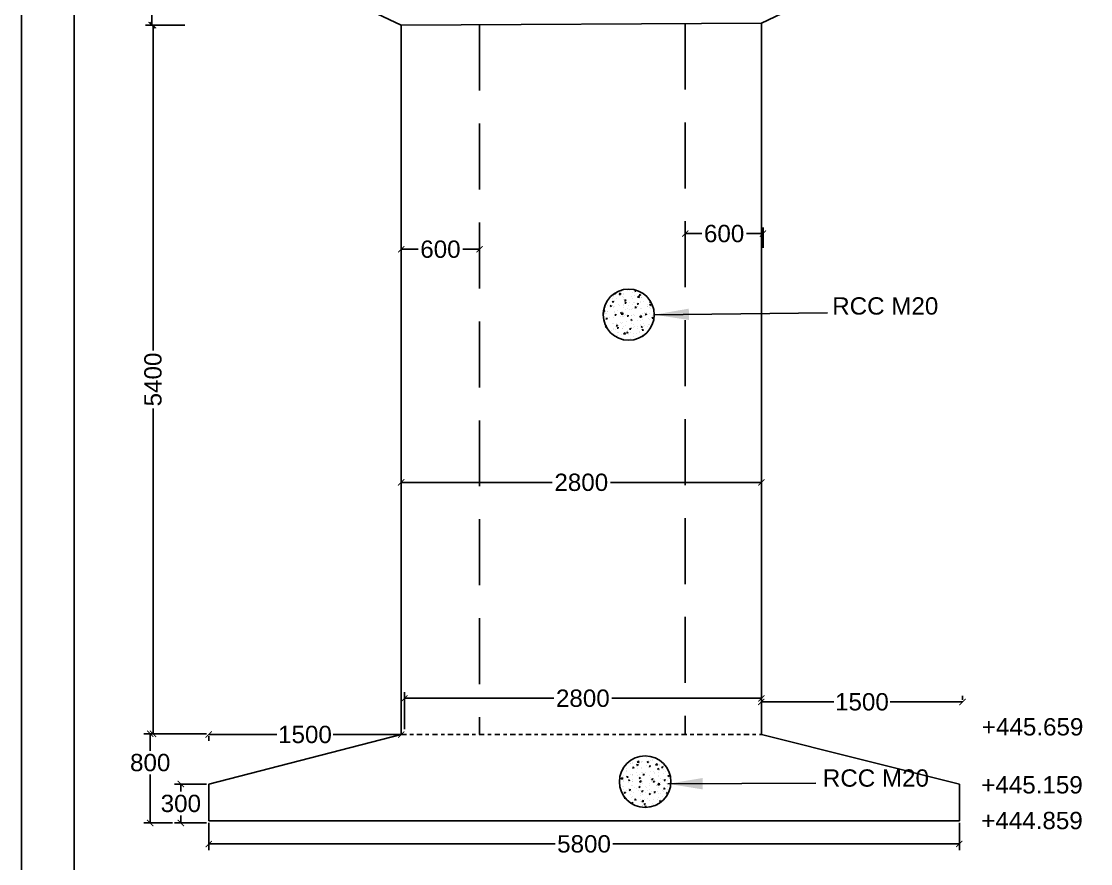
# Model space of a CAD drawing. Header units: inches. Extents: x 408 to 17534, y 396 to 10656.
# Drawn here: x 407.76 to 438.66, y 436.93 to 461.26 of the extents above; entities that cross this region are included whole.
import ezdxf

# ---------------------------------------------------------------- set-up
doc = ezdxf.new("R2010")
doc.units = ezdxf.units.IN
doc.header["$LTSCALE"] = 15
doc.header["$MEASUREMENT"] = 0
doc.linetypes.add('DASHDOT', pattern=[1, 0.5, -0.25, 0, -0.25])
doc.linetypes.add('HIDDEN', pattern=[9.525, 6.35, -3.175])
for name, color, linetype in [('DIMENSION', 255, 'Continuous'), ('DRAWING', 7, 'Continuous'), ('HATCH', 7, 'Continuous'), ('TEXT', 255, 'Continuous')]:
    doc.layers.add(name, color=color, linetype=linetype)
doc.styles.get("Standard").update_dxf_attribs({"font": 'ARIAL_1.TTF'})
doc.styles.add('TIMES NEW ROMAN', font='TIMES_1.TTF')
doc.dimstyles.new('dig', dxfattribs={"dimtxt": 0.1875, "dimasz": 0.18, "dimexe": 0.18, "dimexo": 0.0625, "dimgap": 0.09, "dimtad": 0, "dimtih": 1, "dimtoh": 1, "dimdec": 4, "dimzin": 0, "dimdsep": 46, "dimtxsty": 'Standard', "dimblk": 'ARCHTICK', "dimcen": 0.09, "dimadec": 0, "dimazin": 0, "dimtfac": 1, "dimtdec": 4, "dimtofl": 0, "dimtmove": 0, "dimatfit": 3, "dimldrblk": 'ARCHTICK', "dimfxl": 0, "dimtolj": 1, "dimtzin": 0, "dimarcsym": 0})
doc.dimstyles.new('ISO-25', dxfattribs={"dimtxt": 0.636364, "dimasz": 1, "dimexe": 1.25, "dimexo": 0.625, "dimtad": 0, "dimtih": 1, "dimtoh": 1, "dimlfac": 100, "dimtxsty": 'TIMES NEW ROMAN', "dimcen": 2.5, "dimadec": 0, "dimazin": 0, "dimtfac": 1, "dimtmove": 0, "dimatfit": 3, "dimfxl": 0, "dimarcsym": 0})
picture_1 = doc.add_image_def('image2.jpg', size_in_pixel=(6332, 4524))

# ---------------------------------------------------------------- blocks, each defined once
blk = doc.blocks.new('_ArchTick')
at = {"color": 0, "linetype": 'ByBlock', "const_width": 0.15}
blk.add_lwpolyline([(-0.5, -0.5), (0.5, 0.5)], dxfattribs=at)
blk = doc.blocks.new('*D18')
at = {"layer": 'Defpoints', "color": 0, "ltscale": 0.02}
for p in [(413.176, 438.167), (434.865, 438.167), (434.865, 437.498)]:
    blk.add_point(p, dxfattribs=at)
at = {"layer": 'DIMENSION', "color": 0, "lineweight": -2, "ltscale": 0.02}
for p, q in [((413.176, 438.104), (413.176, 437.318)), ((434.865, 438.104), (434.865, 437.318)), ((413.176, 437.498), (423.185, 437.498)), ((434.865, 437.498), (424.856, 437.498))]:
    blk.add_line(p, q, dxfattribs=at)
at = {"layer": 'DIMENSION', "color": 0, "lineweight": -2, "ltscale": 0.02, "xscale": 0.18, "yscale": 0.18, "zscale": 0.18, "rotation": 180}
blk.add_blockref('_ArchTick', (413.176, 437.498), dxfattribs=at)
at = {"layer": 'DIMENSION', "color": 0, "lineweight": -2, "ltscale": 0.02, "xscale": 0.18, "yscale": 0.18, "zscale": 0.18}
blk.add_blockref('_ArchTick', (434.865, 437.498), dxfattribs=at)
at = {"layer": 'DIMENSION', "color": 0, "ltscale": 0.02, "insert": (424.02, 437.498), "char_height": 0.5, "attachment_point": 5}
blk.add_mtext('\\A1;5800', dxfattribs=at)
blk = doc.blocks.new('*D19')
at = {"layer": 'Defpoints', "color": 0, "ltscale": 0.02}
for p in [(412.37, 439.229), (413.176, 439.229), (413.176, 438.104)]:
    blk.add_point(p, dxfattribs=at)
at = {"layer": 'DIMENSION', "color": 0, "lineweight": -2, "ltscale": 0.02}
for p, q in [((413.113, 439.229), (412.19, 439.229)), ((412.37, 439.229), (412.37, 439.012)), ((413.113, 438.104), (412.19, 438.104)), ((412.37, 438.104), (412.37, 438.321))]:
    blk.add_line(p, q, dxfattribs=at)
at = {"layer": 'DIMENSION', "color": 0, "lineweight": -2, "ltscale": 0.02, "xscale": 0.18, "yscale": 0.18, "zscale": 0.18}
for p, rotation in [((412.37, 439.229), 90), ((412.37, 438.104), 270)]:
    blk.add_blockref('_ArchTick', p, dxfattribs=dict(at, rotation=rotation))
at = {"layer": 'DIMENSION', "color": 0, "ltscale": 0.02, "insert": (412.37, 438.666), "char_height": 0.5, "attachment_point": 5}
blk.add_mtext('\\A1;300 ', dxfattribs=at)
blk = doc.blocks.new('*D20')
at = {"layer": 'Defpoints', "color": 0, "ltscale": 0.02}
for p in [(411.485, 440.679), (413.176, 440.679), (412.19, 438.104)]:
    blk.add_point(p, dxfattribs=at)
at = {"layer": 'DIMENSION', "color": 0, "lineweight": -2, "ltscale": 0.02}
for p, q in [((413.113, 440.679), (411.305, 440.679)), ((411.485, 440.679), (411.485, 440.192)), ((411.485, 438.104), (411.485, 439.501)), ((412.128, 438.104), (411.305, 438.104))]:
    blk.add_line(p, q, dxfattribs=at)
at = {"layer": 'DIMENSION', "color": 0, "lineweight": -2, "ltscale": 0.02, "xscale": 0.18, "yscale": 0.18, "zscale": 0.18}
for p, rotation in [((411.485, 440.679), 90), ((411.485, 438.104), 270)]:
    blk.add_blockref('_ArchTick', p, dxfattribs=dict(at, rotation=rotation))
at = {"layer": 'DIMENSION', "color": 0, "ltscale": 0.02, "insert": (411.485, 439.846), "char_height": 0.5, "attachment_point": 5}
blk.add_mtext('\\A1;800', dxfattribs=at)
blk = doc.blocks.new('*D22')
at = {"layer": 'Defpoints', "color": 0, "ltscale": 0.02}
for p in [(418.739, 447.942), (429.144, 447.942), (429.144, 447.942)]:
    blk.add_point(p, dxfattribs=at)
at = {"layer": 'DIMENSION', "color": 0, "lineweight": -2, "ltscale": 0.02}
for p, q in [((418.739, 448.005), (418.739, 448.122)), ((429.144, 448.005), (429.144, 448.122)), ((418.739, 447.942), (423.101, 447.942)), ((429.144, 447.942), (424.781, 447.942))]:
    blk.add_line(p, q, dxfattribs=at)
at = {"layer": 'DIMENSION', "color": 0, "lineweight": -2, "ltscale": 0.02, "xscale": 0.18, "yscale": 0.18, "zscale": 0.18, "rotation": 180}
blk.add_blockref('_ArchTick', (418.739, 447.942), dxfattribs=at)
at = {"layer": 'DIMENSION', "color": 0, "lineweight": -2, "ltscale": 0.02, "xscale": 0.18, "yscale": 0.18, "zscale": 0.18}
blk.add_blockref('_ArchTick', (429.144, 447.942), dxfattribs=at)
at = {"layer": 'DIMENSION', "color": 0, "ltscale": 0.02, "insert": (423.941, 447.942), "char_height": 0.5, "attachment_point": 5}
blk.add_mtext('\\A1;2800', dxfattribs=at)
blk = doc.blocks.new('*D23')
at = {"layer": 'Defpoints', "color": 0, "ltscale": 0.02}
for p in [(418.739, 454.491), (421.003, 454.676), (421.003, 454.491)]:
    blk.add_point(p, dxfattribs=at)
at = {"layer": 'DIMENSION', "color": 0, "lineweight": -2, "ltscale": 0.02}
for p, q in [((418.739, 454.554), (418.739, 454.856)), ((421.003, 454.554), (421.003, 454.856)), ((418.739, 454.676), (419.228, 454.676)), ((421.003, 454.676), (420.514, 454.676))]:
    blk.add_line(p, q, dxfattribs=at)
at = {"layer": 'DIMENSION', "color": 0, "lineweight": -2, "ltscale": 0.02, "xscale": 0.18, "yscale": 0.18, "zscale": 0.18, "rotation": 180}
blk.add_blockref('_ArchTick', (418.739, 454.676), dxfattribs=at)
at = {"layer": 'DIMENSION', "color": 0, "lineweight": -2, "ltscale": 0.02, "xscale": 0.18, "yscale": 0.18, "zscale": 0.18}
blk.add_blockref('_ArchTick', (421.003, 454.676), dxfattribs=at)
at = {"layer": 'DIMENSION', "color": 0, "ltscale": 0.02, "insert": (419.871, 454.676), "char_height": 0.5, "attachment_point": 5}
blk.add_mtext('\\A1;600', dxfattribs=at)
blk = doc.blocks.new('*D24')
at = {"layer": 'Defpoints', "color": 0, "ltscale": 0.02}
for p in [(411.567, 461.15), (412.547, 461.15), (412.361, 440.679)]:
    blk.add_point(p, dxfattribs=at)
at = {"layer": 'DIMENSION', "color": 0, "lineweight": -2, "ltscale": 0.02}
for p, q in [((412.485, 461.15), (411.387, 461.15)), ((411.567, 461.15), (411.567, 451.75)), ((411.567, 440.679), (411.567, 450.079)), ((412.298, 440.679), (411.387, 440.679))]:
    blk.add_line(p, q, dxfattribs=at)
at = {"layer": 'DIMENSION', "color": 0, "lineweight": -2, "ltscale": 0.02, "xscale": 0.18, "yscale": 0.18, "zscale": 0.18}
for p, rotation in [((411.567, 461.15), 90), ((411.567, 440.679), 270)]:
    blk.add_blockref('_ArchTick', p, dxfattribs=dict(at, rotation=rotation))
at = {"layer": 'DIMENSION', "color": 0, "ltscale": 0.02, "insert": (411.567, 450.915), "char_height": 0.5, "attachment_point": 5, "rotation": 90}
blk.add_mtext('\\A1;5400', dxfattribs=at)
blk = doc.blocks.new('*D25')
at = {"layer": 'Defpoints', "color": 0, "ltscale": 0.02}
for p in [(411.529, 463.046), (412.518, 463.046), (411.567, 461.15)]:
    blk.add_point(p, dxfattribs=at)
at = {"layer": 'DIMENSION', "color": 0, "lineweight": -2, "ltscale": 0.02}
for p, q in [((412.456, 463.046), (411.349, 463.046)), ((411.529, 463.046), (411.529, 462.75)), ((411.529, 461.15), (411.529, 461.447)), ((411.504, 461.15), (411.349, 461.15))]:
    blk.add_line(p, q, dxfattribs=at)
at = {"layer": 'DIMENSION', "color": 0, "lineweight": -2, "ltscale": 0.02, "xscale": 0.18, "yscale": 0.18, "zscale": 0.18}
for p, rotation in [((411.529, 463.046), 90), ((411.529, 461.15), 270)]:
    blk.add_blockref('_ArchTick', p, dxfattribs=dict(at, rotation=rotation))
at = {"layer": 'DIMENSION', "color": 0, "ltscale": 0.02, "insert": (411.529, 462.098), "char_height": 0.5, "attachment_point": 5, "rotation": 90}
blk.add_mtext('\\A1;450', dxfattribs=at)
blk = doc.blocks.new('*D59')
at = {"layer": 'Defpoints', "color": 0, "ltscale": 0.02}
for p in [(426.944, 455.128), (429.192, 455.128), (429.192, 454.655)]:
    blk.add_point(p, dxfattribs=at)
at = {"layer": 'DIMENSION', "color": 0, "lineweight": -2, "ltscale": 0.02}
for p, q in [((426.944, 455.128), (427.425, 455.128)), ((429.192, 455.128), (428.711, 455.128)), ((429.192, 454.717), (429.192, 455.308)), ((426.944, 455.065), (426.944, 454.948))]:
    blk.add_line(p, q, dxfattribs=at)
at = {"layer": 'DIMENSION', "color": 0, "lineweight": -2, "ltscale": 0.02, "xscale": 0.18, "yscale": 0.18, "zscale": 0.18, "rotation": 180}
blk.add_blockref('_ArchTick', (426.944, 455.128), dxfattribs=at)
at = {"layer": 'DIMENSION', "color": 0, "lineweight": -2, "ltscale": 0.02, "xscale": 0.18, "yscale": 0.18, "zscale": 0.18}
blk.add_blockref('_ArchTick', (429.192, 455.128), dxfattribs=at)
at = {"layer": 'DIMENSION', "color": 0, "ltscale": 0.02, "insert": (428.068, 455.128), "char_height": 0.5, "attachment_point": 5}
blk.add_mtext('\\A1;600', dxfattribs=at)
blk = doc.blocks.new('*D129')
at = {"layer": 'Defpoints', "color": 0, "ltscale": 0.02}
for p in [(413.176, 440.679), (418.739, 440.658), (418.739, 440.658)]:
    blk.add_point(p, dxfattribs=at)
at = {"layer": 'DIMENSION', "color": 0, "lineweight": -2, "ltscale": 0.02}
for p, q in [((413.176, 440.658), (415.145, 440.658)), ((413.176, 440.616), (413.176, 440.478)), ((418.739, 440.658), (416.769, 440.658)), ((418.739, 440.72), (418.739, 440.838))]:
    blk.add_line(p, q, dxfattribs=at)
at = {"layer": 'DIMENSION', "color": 0, "lineweight": -2, "ltscale": 0.02, "xscale": 0.18, "yscale": 0.18, "zscale": 0.18, "rotation": 180}
blk.add_blockref('_ArchTick', (413.176, 440.658), dxfattribs=at)
at = {"layer": 'DIMENSION', "color": 0, "lineweight": -2, "ltscale": 0.02, "xscale": 0.18, "yscale": 0.18, "zscale": 0.18}
blk.add_blockref('_ArchTick', (418.739, 440.658), dxfattribs=at)
at = {"layer": 'DIMENSION', "color": 0, "ltscale": 0.02, "insert": (415.957, 440.658), "char_height": 0.5, "attachment_point": 5}
blk.add_mtext('\\A1;1500', dxfattribs=at)
blk = doc.blocks.new('*D130')
at = {"layer": 'Defpoints', "color": 0, "ltscale": 0.02}
for p in [(429.144, 441.705), (418.829, 440.748), (429.144, 440.658)]:
    blk.add_point(p, dxfattribs=at)
at = {"layer": 'DIMENSION', "color": 0, "lineweight": -2, "ltscale": 0.02}
for p, q in [((418.829, 440.81), (418.829, 441.885)), ((429.144, 440.72), (429.144, 441.885)), ((418.829, 441.705), (423.146, 441.705)), ((429.144, 441.705), (424.826, 441.705))]:
    blk.add_line(p, q, dxfattribs=at)
at = {"layer": 'DIMENSION', "color": 0, "lineweight": -2, "ltscale": 0.02, "xscale": 0.18, "yscale": 0.18, "zscale": 0.18, "rotation": 180}
blk.add_blockref('_ArchTick', (418.829, 441.705), dxfattribs=at)
at = {"layer": 'DIMENSION', "color": 0, "lineweight": -2, "ltscale": 0.02, "xscale": 0.18, "yscale": 0.18, "zscale": 0.18}
blk.add_blockref('_ArchTick', (429.144, 441.705), dxfattribs=at)
at = {"layer": 'DIMENSION', "color": 0, "ltscale": 0.02, "insert": (423.986, 441.705), "char_height": 0.5, "attachment_point": 5}
blk.add_mtext('\\A1;2800', dxfattribs=at)
blk = doc.blocks.new('*D131')
at = {"layer": 'Defpoints', "color": 0, "ltscale": 0.02}
for p in [(429.144, 441.622), (434.955, 441.601), (434.955, 441.601)]:
    blk.add_point(p, dxfattribs=at)
at = {"layer": 'DIMENSION', "color": 0, "lineweight": -2, "ltscale": 0.02}
for p, q in [((429.144, 441.601), (431.237, 441.601)), ((429.144, 441.56), (429.144, 441.421)), ((434.955, 441.601), (432.862, 441.601)), ((434.955, 441.664), (434.955, 441.781))]:
    blk.add_line(p, q, dxfattribs=at)
at = {"layer": 'DIMENSION', "color": 0, "lineweight": -2, "ltscale": 0.02, "xscale": 0.18, "yscale": 0.18, "zscale": 0.18, "rotation": 180}
blk.add_blockref('_ArchTick', (429.144, 441.601), dxfattribs=at)
at = {"layer": 'DIMENSION', "color": 0, "lineweight": -2, "ltscale": 0.02, "xscale": 0.18, "yscale": 0.18, "zscale": 0.18}
blk.add_blockref('_ArchTick', (434.955, 441.601), dxfattribs=at)
at = {"layer": 'DIMENSION', "color": 0, "ltscale": 0.02, "insert": (432.05, 441.601), "char_height": 0.5, "attachment_point": 5}
blk.add_mtext('\\A1;1500', dxfattribs=at)

msp = doc.modelspace()

# ---------------------------------------------------------------- linework, layer by layer
at = {"ltscale": 0.02}
msp.add_lwpolyline([(409.29096, 472.42941), (515.61234, 472.42941), (515.61234, 399.82977), (409.29096, 399.82977)], close=True, dxfattribs=at)
at = {"layer": 'DRAWING'}
for p, q in [((418.73878, 461.15029), (414.74215, 463.04608)), ((433.0156, 463.04608), (429.14408, 461.21238)), ((429.14408, 461.21238), (418.73878, 461.15029)), ((413.17553, 438.16663), (413.17553, 439.22859)), ((434.86523, 439.22859), (434.86523, 438.16663)), ((434.86523, 438.16663), (413.17553, 438.16663))]:
    msp.add_line(p, q, dxfattribs=at)
for points in [[(418.73878, 461.15029), (418.73878, 440.65787)], [(429.14408, 461.21238), (429.14408, 440.65787)], [(413.17553, 439.22859), (418.73878, 440.65787)], [(429.14408, 440.65787), (434.86523, 439.22859)]]:
    msp.add_lwpolyline(points, dxfattribs=at)
at = {"layer": 'DRAWING', "linetype": 'HIDDEN', "ltscale": 0.02}
for points in [[(421.00258, 461.1638), (421.00258, 440.65787)], [(426.9442, 461.19925), (426.9442, 440.65787)]]:
    msp.add_lwpolyline(points, dxfattribs=at)
at = {"layer": 'DRAWING', "linetype": 'DASHDOT', "ltscale": 0.02}
msp.add_lwpolyline([(418.73878, 440.65787), (429.14408, 440.65787)], dxfattribs=at)
at = {"layer": 'HATCH', "linetype": 'Continuous', "ltscale": 0.02}
for p, q in [((424.84254, 453.24494), (424.84254, 453.24494)), ((424.87161, 453.32081), (424.87161, 453.32081)), ((424.88176, 453.3272), (424.88176, 453.3272)), ((424.90462, 453.39376), (424.92073, 453.38289)), ((424.90744, 453.35703), (424.90744, 453.35703)), ((424.92096, 453.38259), (424.92976, 453.40882)), ((424.96771, 453.26141), (424.96771, 453.26141)), ((425.03171, 453.37279), (425.07066, 453.41338)), ((425.03171, 453.37279), (425.07618, 453.3659)), ((425.0764, 453.36561), (425.07088, 453.4131)), ((425.09925, 453.45862), (425.09925, 453.45862)), ((425.13853, 453.30954), (425.13853, 453.30954)), ((425.15708, 453.28635), (425.15708, 453.28635)), ((425.15999, 453.38904), (425.15999, 453.38904)), ((425.17335, 453.37725), (425.17335, 453.37725)), ((425.28861, 453.48355), (425.28861, 453.48355)), ((425.34343, 453.49653), (425.34343, 453.49653)), ((425.40544, 453.29826), (425.40544, 453.29826)), ((425.4136, 453.26008), (425.4136, 453.26008)), ((425.41968, 453.42653), (425.41968, 453.42653)), ((425.46494, 453.42731), (425.46494, 453.42731)), ((425.47285, 453.32792), (425.47285, 453.32792)), ((425.48937, 453.46594), (425.49943, 453.47793)), ((425.48937, 453.46594), (425.51926, 453.46332)), ((425.51948, 453.46302), (425.51774, 453.47244)), ((425.56533, 453.29003), (425.60428, 453.33062)), ((425.56533, 453.29003), (425.6098, 453.28314)), ((425.59802, 453.3444), (425.59802, 453.3444)), ((425.61003, 453.28285), (425.6045, 453.33034)), ((425.61443, 453.35962), (425.64944, 453.37306)), ((425.61443, 453.35962), (425.6393, 453.34285)), ((425.63952, 453.34255), (425.64966, 453.37276)), ((425.67032, 453.29529), (425.67032, 453.29529)), ((425.67235, 453.28698), (425.67235, 453.28698)), ((424.56846, 452.88998), (424.60333, 452.92632)), ((424.60907, 452.87855), (424.60355, 452.92604)), ((424.61276, 453.00943), (424.61276, 453.00943)), ((424.63856, 452.98894), (424.63856, 452.98894)), ((424.71101, 453.04773), (424.71101, 453.04773)), ((424.77421, 453.03709), (424.80921, 453.05053)), ((424.77421, 453.03709), (424.79908, 453.02031)), ((424.77425, 453.06532), (424.77425, 453.06532)), ((424.7993, 453.02002), (424.80944, 453.05023)), ((424.83618, 453.06421), (424.83618, 453.06421)), ((424.84149, 453.15259), (424.86559, 453.18132)), ((424.84149, 453.15259), (424.87137, 453.14998)), ((424.86111, 453.02887), (424.86111, 453.02887)), ((424.87159, 453.14968), (424.86581, 453.18102)), ((424.87967, 452.99815), (424.87967, 452.99815)), ((424.89528, 453.02414), (424.89528, 453.02414)), ((424.90136, 453.19059), (424.90136, 453.19059)), ((425.02554, 453.08914), (425.02554, 453.08914)), ((425.04116, 453.05404), (425.04116, 453.05404)), ((425.14658, 452.98688), (425.14658, 452.98688)), ((425.14783, 453.05615), (425.14783, 453.05615)), ((425.1527, 453.07892), (425.1527, 453.07892)), ((425.15391, 453.2226), (425.15391, 453.2226)), ((425.19432, 453.19836), (425.22933, 453.21179)), ((425.19432, 453.19836), (425.21919, 453.18158)), ((425.20012, 453.12122), (425.22422, 453.14994)), ((425.20012, 453.12122), (425.23, 453.1186)), ((425.20979, 452.93351), (425.20979, 452.93351)), ((425.21941, 453.18128), (425.22955, 453.2115)), ((425.23022, 453.1183), (425.22444, 453.14965)), ((425.27251, 452.96914), (425.27251, 452.96914)), ((425.30807, 453.04276), (425.30807, 453.04276)), ((425.33496, 452.94999), (425.33496, 452.94999)), ((425.34132, 453.13071), (425.34132, 453.13071)), ((425.40144, 452.92719), (425.40144, 452.92719)), ((425.40752, 453.09364), (425.40752, 453.09364)), ((425.41349, 452.9756), (425.41349, 452.9756)), ((425.4443, 453.12897), (425.4443, 453.12897)), ((425.46649, 453.14719), (425.46649, 453.14719)), ((425.49277, 452.99705), (425.52778, 453.01049)), ((425.49277, 452.99705), (425.51764, 452.98027)), ((425.51786, 452.97997), (425.528, 453.01019)), ((425.52432, 452.97492), (425.52432, 452.97492)), ((425.55875, 453.08984), (425.58285, 453.11857)), ((425.55875, 453.08984), (425.58863, 453.08723)), ((425.56411, 453.01919), (425.56411, 453.01919)), ((425.57498, 453.03148), (425.57498, 453.03148)), ((425.58886, 453.08693), (425.58307, 453.11827)), ((425.65586, 453.17212), (425.65586, 453.17212)), ((425.65816, 452.9624), (425.65816, 452.9624)), ((425.66424, 453.12884), (425.66424, 453.12884)), ((425.6804, 452.96432), (425.6804, 452.96432)), ((425.73589, 453.17903), (425.73589, 453.17903)), ((425.8401, 453.01649), (425.8401, 453.01649)), ((425.84189, 453.02021), (425.84189, 453.02021)), ((425.8557, 453.06924), (425.8557, 453.06924)), ((425.91071, 452.99441), (425.91071, 452.99441)), ((425.91288, 453.15831), (425.92116, 453.16149)), ((425.91288, 453.15831), (425.93033, 453.14655)), ((425.91679, 453.16085), (425.91679, 453.16085)), ((425.91738, 453.05847), (425.94148, 453.08719)), ((425.91738, 453.05847), (425.94726, 453.05585)), ((425.94749, 453.05555), (425.9417, 453.08689)), ((425.94732, 452.95305), (425.94732, 452.95305)), ((425.96527, 453.03297), (425.96527, 453.03297)), ((424.55938, 452.80725), (424.58212, 452.80526)), ((424.55997, 452.81709), (424.57634, 452.8366)), ((424.56768, 452.88522), (424.60885, 452.87884)), ((424.57311, 452.6698), (424.57311, 452.6698)), ((424.58234, 452.80496), (424.57656, 452.8363)), ((424.57947, 452.85052), (424.57947, 452.85052)), ((424.58869, 452.644), (424.58869, 452.644)), ((424.6264, 452.65604), (424.6264, 452.65604)), ((424.63248, 452.82249), (424.63248, 452.82249)), ((424.65255, 452.67452), (424.68756, 452.68795)), ((424.65255, 452.67452), (424.67742, 452.65774)), ((424.67477, 452.81116), (424.67477, 452.81116)), ((424.67764, 452.65744), (424.68778, 452.68766)), ((424.68933, 452.86903), (424.68933, 452.86903)), ((424.70464, 452.867), (424.70464, 452.867)), ((424.76248, 452.69473), (424.76248, 452.69473)), ((424.88028, 452.69406), (424.88028, 452.69406)), ((424.88312, 452.69125), (424.88312, 452.69125)), ((424.8892, 452.85769), (424.8892, 452.85769)), ((424.89401, 452.89193), (424.89401, 452.89193)), ((424.91086, 452.7765), (424.93497, 452.80522)), ((424.91086, 452.7765), (424.94075, 452.77388)), ((424.94097, 452.77358), (424.93519, 452.80493)), ((424.94168, 452.79989), (424.94168, 452.79989)), ((424.98092, 452.91909), (424.98092, 452.91909)), ((425.07266, 452.83578), (425.10767, 452.84922)), ((425.07266, 452.83578), (425.09753, 452.819)), ((425.07825, 452.7363), (425.07825, 452.7363)), ((425.09775, 452.81871), (425.10789, 452.84892)), ((425.098, 452.80297), (425.13695, 452.84356)), ((425.098, 452.80297), (425.14247, 452.79608)), ((425.13567, 452.72326), (425.13567, 452.72326)), ((425.14269, 452.79579), (425.13717, 452.84328)), ((425.14175, 452.8897), (425.14175, 452.8897)), ((425.17187, 452.74411), (425.17187, 452.74411)), ((425.20342, 452.75278), (425.20342, 452.75278)), ((425.20859, 452.78861), (425.20859, 452.78861)), ((425.26949, 452.74512), (425.2936, 452.77385)), ((425.26949, 452.74512), (425.29938, 452.74251)), ((425.2996, 452.74221), (425.29382, 452.77355)), ((425.37111, 452.63447), (425.40612, 452.64791)), ((425.37111, 452.63447), (425.39598, 452.6177)), ((425.39279, 452.77771), (425.39279, 452.77771)), ((425.39536, 452.76074), (425.39536, 452.76074)), ((425.39621, 452.6174), (425.40634, 452.64761)), ((425.46347, 452.79416), (425.46347, 452.79416)), ((425.4755, 452.77733), (425.4755, 452.77733)), ((425.57703, 452.62208), (425.57703, 452.62208)), ((425.62812, 452.71375), (425.65223, 452.74247)), ((425.62812, 452.71375), (425.65801, 452.71113)), ((425.63162, 452.72021), (425.67057, 452.7608)), ((425.63162, 452.72021), (425.67609, 452.71332)), ((425.646, 452.6295), (425.646, 452.6295)), ((425.65208, 452.79595), (425.65208, 452.79595)), ((425.65823, 452.71083), (425.65245, 452.74217)), ((425.67631, 452.71303), (425.67079, 452.76052)), ((425.7022, 452.63856), (425.7022, 452.63856)), ((425.70856, 452.81928), (425.70856, 452.81928)), ((425.74242, 452.76605), (425.74242, 452.76605)), ((425.75506, 452.84421), (425.75506, 452.84421)), ((425.79122, 452.79574), (425.82623, 452.80918)), ((425.79122, 452.79574), (425.81609, 452.77896)), ((425.81632, 452.77866), (425.82646, 452.80888)), ((425.83373, 452.83576), (425.83373, 452.83576)), ((425.89156, 452.66349), (425.89156, 452.66349)), ((425.89855, 452.66151), (425.89855, 452.66151)), ((425.90463, 452.82796), (425.90463, 452.82796)), ((425.98675, 452.68237), (426.01086, 452.7111)), ((425.98675, 452.68237), (426.01664, 452.67975)), ((426.00933, 452.75478), (426.00933, 452.75478)), ((426.01686, 452.67946), (426.01108, 452.7108)), ((426.0231, 452.86069), (426.0231, 452.86069)), ((424.62032, 452.48959), (424.62032, 452.48959)), ((424.63094, 452.49752), (424.63094, 452.49752)), ((424.63281, 452.44513), (424.64571, 452.4605)), ((424.64032, 452.43014), (424.65149, 452.42916)), ((424.65172, 452.42886), (424.64593, 452.46021)), ((424.68283, 452.4885), (424.68283, 452.4885)), ((424.81518, 452.34189), (424.81518, 452.34189)), ((424.84431, 452.54439), (424.84431, 452.54439)), ((424.85964, 452.39572), (424.85964, 452.39572)), ((424.87096, 452.35835), (424.87096, 452.35835)), ((424.87704, 452.5248), (424.87704, 452.5248)), ((424.94035, 452.35837), (424.94035, 452.35837)), ((424.94672, 452.53909), (424.94672, 452.53909)), ((424.94974, 452.47723), (424.94974, 452.47723)), ((424.951, 452.47321), (424.98601, 452.48664)), ((424.951, 452.47321), (424.97587, 452.45643)), ((424.97609, 452.45613), (424.98623, 452.48635)), ((424.98024, 452.4004), (425.00434, 452.42913)), ((424.98024, 452.4004), (425.01012, 452.39779)), ((425.01035, 452.39749), (425.00456, 452.42883)), ((425.07189, 452.55557), (425.07189, 452.55557)), ((425.11123, 452.53311), (425.11123, 452.53311)), ((425.12351, 452.39036), (425.12351, 452.39036)), ((425.12959, 452.55681), (425.12959, 452.55681)), ((425.12972, 452.3833), (425.12972, 452.3833)), ((425.15123, 452.44578), (425.15123, 452.44578)), ((425.21665, 452.46595), (425.21665, 452.46595)), ((425.26125, 452.5805), (425.26125, 452.5805)), ((425.27104, 452.33599), (425.27104, 452.33599)), ((425.33887, 452.36903), (425.36297, 452.39775)), ((425.33887, 452.36903), (425.36875, 452.36641)), ((425.36898, 452.36611), (425.36319, 452.39745)), ((425.37814, 452.52183), (425.37814, 452.52183)), ((425.3832, 452.42785), (425.3832, 452.42785)), ((425.38928, 452.5943), (425.38928, 452.5943)), ((425.44282, 452.49583), (425.44282, 452.49583)), ((425.44549, 452.42487), (425.44549, 452.42487)), ((425.48356, 452.45467), (425.48356, 452.45467)), ((425.56263, 452.38605), (425.56263, 452.38605)), ((425.57066, 452.44135), (425.57066, 452.44135)), ((425.63992, 452.46306), (425.63992, 452.46306)), ((425.64505, 452.51056), (425.64505, 452.51056)), ((425.66957, 452.43316), (425.70458, 452.4466)), ((425.66957, 452.43316), (425.69444, 452.41639)), ((425.69466, 452.41609), (425.7048, 452.4463)), ((425.6975, 452.33765), (425.7216, 452.36638)), ((425.6975, 452.33765), (425.72738, 452.33503)), ((425.72761, 452.33474), (425.72182, 452.36608)), ((425.73442, 452.54588), (425.73442, 452.54588)), ((425.75047, 452.44339), (425.75047, 452.44339)), ((425.76003, 452.46628), (425.76003, 452.46628)), ((425.85422, 452.4361), (425.85422, 452.4361)), ((425.88639, 452.32862), (425.88639, 452.32862)), ((425.89247, 452.49506), (425.89247, 452.49506)), ((425.91196, 452.49928), (425.91196, 452.49928)), ((424.74484, 452.29023), (424.74484, 452.29023)), ((424.86488, 452.19191), (424.86488, 452.19191)), ((424.97944, 452.28594), (424.97944, 452.28594)), ((424.99818, 452.18609), (424.99818, 452.18609)), ((425.01175, 452.27896), (425.01175, 452.27896)), ((425.11135, 452.05747), (425.11135, 452.05747)), ((425.11743, 452.22392), (425.11743, 452.22392)), ((425.16429, 452.23315), (425.20324, 452.27374)), ((425.16429, 452.23315), (425.20876, 452.22626)), ((425.1704, 452.11096), (425.1704, 452.11096)), ((425.20898, 452.22598), (425.20346, 452.27346)), ((425.24945, 452.2719), (425.28446, 452.28534)), ((425.24945, 452.2719), (425.27433, 452.25512)), ((425.27455, 452.25482), (425.28469, 452.28504)), ((425.27866, 452.26768), (425.27866, 452.26768)), ((425.30759, 452.04694), (425.30759, 452.04694)), ((425.31396, 452.22766), (425.31396, 452.22766)), ((425.37104, 452.09496), (425.37104, 452.09496)), ((425.37712, 452.2614), (425.37712, 452.2614)), ((425.43913, 452.24414), (425.43913, 452.24414)), ((425.46199, 452.16101), (425.46199, 452.16101)), ((425.49696, 452.07187), (425.49696, 452.07187)), ((425.54557, 452.2564), (425.54557, 452.2564)), ((425.62776, 452.13016), (425.62776, 452.13016)), ((425.62849, 452.26907), (425.62849, 452.26907)), ((425.63384, 452.29661), (425.63384, 452.29661)), ((425.69791, 452.1504), (425.73686, 452.19098)), ((425.69791, 452.1504), (425.69994, 452.15008)), ((425.73866, 452.17715), (425.73708, 452.1907)), ((425.75359, 452.21107), (425.75359, 452.21107)), ((425.81248, 452.24512), (425.81248, 452.24512)), ((425.83064, 440.00875), (425.83064, 440.00875)), ((425.17177, 439.64664), (425.17177, 439.64664)), ((425.24155, 439.67308), (425.24155, 439.67308)), ((425.35883, 439.83303), (425.35883, 439.83303)), ((425.37695, 439.82362), (425.37695, 439.82362)), ((425.41334, 439.83292), (425.41334, 439.83292)), ((425.42432, 439.67865), (425.42432, 439.67865)), ((425.42448, 439.70408), (425.45949, 439.71752)), ((425.42448, 439.70408), (425.44935, 439.68731)), ((425.4304, 439.8451), (425.4304, 439.8451)), ((425.44957, 439.68701), (425.4597, 439.71722)), ((425.53314, 439.72313), (425.53314, 439.72313)), ((425.54586, 439.77002), (425.56996, 439.79874)), ((425.54586, 439.77002), (425.57575, 439.7674)), ((425.55542, 439.86266), (425.59436, 439.90325)), ((425.55542, 439.86266), (425.59989, 439.85576)), ((425.56119, 439.66799), (425.56119, 439.66799)), ((425.57596, 439.7671), (425.57018, 439.79844)), ((425.6001, 439.85548), (425.59458, 439.90297)), ((425.62574, 439.82176), (425.62574, 439.82176)), ((425.68401, 439.71614), (425.68401, 439.71614)), ((425.68636, 439.68446), (425.68636, 439.68446)), ((425.69009, 439.88259), (425.69009, 439.88259)), ((425.69272, 439.86519), (425.69272, 439.86519)), ((425.70493, 439.88297), (425.70493, 439.88297)), ((425.81789, 439.88167), (425.81789, 439.88167)), ((425.82474, 439.77318), (425.82474, 439.77318)), ((425.84459, 439.86535), (425.8796, 439.87879)), ((425.84459, 439.86535), (425.86946, 439.84857)), ((425.86968, 439.84827), (425.87982, 439.87849)), ((425.87573, 439.70939), (425.87573, 439.70939)), ((425.89265, 439.81048), (425.89265, 439.81048)), ((425.90449, 439.73864), (425.92859, 439.76737)), ((425.90449, 439.73864), (425.93438, 439.73602)), ((425.93459, 439.73573), (425.92881, 439.76707)), ((425.94073, 439.75135), (425.94073, 439.75135)), ((425.94681, 439.91779), (425.94681, 439.91779)), ((425.99652, 439.93302), (425.99652, 439.93302)), ((426.00726, 439.9066), (426.00726, 439.9066)), ((426.08904, 439.7799), (426.12799, 439.82049)), ((426.08904, 439.7799), (426.13351, 439.773)), ((426.11633, 439.82324), (426.11633, 439.82324)), ((426.13372, 439.77272), (426.1282, 439.82021)), ((426.14305, 439.66404), (426.17806, 439.67748)), ((426.14305, 439.66404), (426.16792, 439.64726)), ((426.15956, 439.7992), (426.15956, 439.7992)), ((426.16813, 439.64697), (426.17827, 439.67718)), ((426.1915, 439.75097), (426.1915, 439.75097)), ((426.19328, 439.78335), (426.19328, 439.78335)), ((426.26312, 439.70726), (426.28722, 439.73599)), ((426.26312, 439.70726), (426.29301, 439.70465)), ((426.29322, 439.70435), (426.28744, 439.73569)), ((426.30729, 439.64826), (426.30729, 439.64826)), ((426.31667, 439.76745), (426.31667, 439.76745)), ((425.08809, 439.3756), (425.12703, 439.41619)), ((425.08809, 439.3756), (425.13256, 439.3687)), ((425.09997, 439.52165), (425.09997, 439.52165)), ((425.11388, 439.42921), (425.11388, 439.42921)), ((425.13277, 439.36842), (425.12725, 439.41591)), ((425.14091, 439.44805), (425.14091, 439.44805)), ((425.16569, 439.4802), (425.16569, 439.4802)), ((425.24541, 439.62641), (425.24541, 439.62641)), ((425.25661, 439.4253), (425.28071, 439.45402)), ((425.25661, 439.4253), (425.28649, 439.42268)), ((425.26146, 439.57754), (425.26146, 439.57754)), ((425.2867, 439.42238), (425.28092, 439.45372)), ((425.30282, 439.34151), (425.33783, 439.35495)), ((425.30282, 439.34151), (425.3277, 439.32473)), ((425.32791, 439.32443), (425.33805, 439.35465)), ((425.36688, 439.51037), (425.36688, 439.51037)), ((425.41216, 439.34576), (425.41216, 439.34576)), ((425.41824, 439.5122), (425.41824, 439.5122)), ((425.42965, 439.47078), (425.42965, 439.47078)), ((425.43251, 439.4981), (425.43251, 439.4981)), ((425.52837, 439.56626), (425.52837, 439.56626)), ((425.55482, 439.48726), (425.55482, 439.48726)), ((425.61524, 439.39392), (425.63934, 439.42265)), ((425.61524, 439.39392), (425.64512, 439.3913)), ((425.62171, 439.29284), (425.66065, 439.33343)), ((425.63379, 439.4991), (425.63379, 439.4991)), ((425.64533, 439.39101), (425.63955, 439.42235)), ((425.66639, 439.28566), (425.66087, 439.33315)), ((425.67185, 439.38325), (425.67185, 439.38325)), ((425.67793, 439.54969), (425.67793, 439.54969)), ((425.72294, 439.50277), (425.75795, 439.51621)), ((425.72294, 439.50277), (425.74781, 439.486)), ((425.7241, 439.54815), (425.7241, 439.54815)), ((425.74419, 439.51219), (425.74419, 439.51219)), ((425.74802, 439.4857), (425.75816, 439.51591)), ((425.79528, 439.55498), (425.79528, 439.55498)), ((425.90071, 439.48782), (425.90071, 439.48782)), ((425.92843, 439.35656), (425.92843, 439.35656)), ((425.92857, 439.41845), (425.92857, 439.41845)), ((425.93465, 439.5849), (425.93465, 439.5849)), ((425.97387, 439.36254), (425.99797, 439.39127)), ((425.97387, 439.36254), (426.00375, 439.35993)), ((426.00396, 439.35963), (425.99818, 439.39097)), ((426.01569, 439.59821), (426.01569, 439.59821)), ((426.0536, 439.37303), (426.0536, 439.37303)), ((426.05997, 439.55376), (426.05997, 439.55376)), ((426.06219, 439.5437), (426.06219, 439.5437)), ((426.16762, 439.47654), (426.16762, 439.47654)), ((426.18112, 439.45046), (426.18112, 439.45046)), ((426.18514, 439.57024), (426.18514, 439.57024)), ((426.1872, 439.61691), (426.1872, 439.61691)), ((426.24297, 439.39797), (426.24297, 439.39797)), ((426.28664, 439.34993), (426.28664, 439.34993)), ((426.3291, 439.53243), (426.3291, 439.53243)), ((426.3325, 439.33117), (426.3566, 439.35989)), ((426.3325, 439.33117), (426.36238, 439.32855)), ((426.36259, 439.32825), (426.35681, 439.35959)), ((426.3745, 439.59517), (426.3745, 439.59517)), ((426.43453, 439.46526), (426.43453, 439.46526)), ((426.44082, 439.48795), (426.44082, 439.48795)), ((426.4415, 439.46273), (426.47651, 439.47617)), ((426.4415, 439.46273), (426.46637, 439.44595)), ((426.46658, 439.44566), (426.47672, 439.47587)), ((425.06462, 439.06788), (425.06462, 439.06788)), ((425.12027, 439.14972), (425.12027, 439.14972)), ((425.15353, 439.1473), (425.15353, 439.1473)), ((425.15961, 439.31375), (425.15961, 439.31375)), ((425.16198, 439.32338), (425.16198, 439.32338)), ((425.16659, 439.07637), (425.16659, 439.07637)), ((425.24008, 439.03993), (425.24008, 439.03993)), ((425.29176, 439.09285), (425.29176, 439.09285)), ((425.29812, 439.27357), (425.29812, 439.27357)), ((425.32598, 439.0492), (425.35009, 439.07793)), ((425.32598, 439.0492), (425.35587, 439.04658)), ((425.33153, 439.05661), (425.33153, 439.05661)), ((425.35608, 439.04629), (425.3503, 439.07763)), ((425.40608, 439.17931), (425.40608, 439.17931)), ((425.41186, 439.19977), (425.41186, 439.19977)), ((425.42329, 439.29005), (425.42329, 439.29005)), ((425.42889, 439.3121), (425.42889, 439.3121)), ((425.48112, 439.11778), (425.48112, 439.11778)), ((425.53167, 439.08999), (425.53167, 439.08999)), ((425.59844, 439.04533), (425.59844, 439.04533)), ((425.60128, 439.1402), (425.63629, 439.15364)), ((425.60128, 439.1402), (425.62615, 439.12342)), ((425.61266, 439.31498), (425.61266, 439.31498)), ((425.62171, 439.29284), (425.66618, 439.28594)), ((425.62636, 439.12312), (425.6365, 439.15334)), ((425.65969, 439.05035), (425.65969, 439.05035)), ((425.66577, 439.2168), (425.66577, 439.2168)), ((425.68461, 439.01782), (425.70872, 439.04655)), ((425.69581, 439.30083), (425.69581, 439.30083)), ((425.70346, 439.24982), (425.70346, 439.24982)), ((425.71471, 439.01491), (425.70893, 439.04625)), ((425.7969, 439.15935), (425.7969, 439.15935)), ((425.82326, 439.14004), (425.82326, 439.14004)), ((425.86535, 439.03405), (425.86535, 439.03405)), ((425.91641, 439.08556), (425.91641, 439.08556)), ((425.92207, 439.17583), (425.92207, 439.17583)), ((425.92249, 439.252), (425.92249, 439.252)), ((425.96272, 439.28955), (425.96272, 439.28955)), ((425.99505, 439.29987), (425.99505, 439.29987)), ((426.02139, 439.30146), (426.0564, 439.3149)), ((426.02139, 439.30146), (426.04626, 439.28469)), ((426.04647, 439.28439), (426.05661, 439.3146)), ((426.11143, 439.20076), (426.11143, 439.20076)), ((426.11486, 439.19009), (426.11486, 439.19009)), ((426.13226, 439.02277), (426.13226, 439.02277)), ((426.15533, 439.21008), (426.19427, 439.25067)), ((426.15533, 439.21008), (426.1998, 439.20318)), ((426.16896, 439.11757), (426.16896, 439.11757)), ((426.17504, 439.28401), (426.17504, 439.28401)), ((426.20001, 439.2029), (426.19449, 439.25039)), ((426.22963, 439.27827), (426.22963, 439.27827)), ((426.29567, 439.04513), (426.29567, 439.04513)), ((426.31984, 439.10015), (426.35485, 439.11359)), ((426.31984, 439.10015), (426.34471, 439.08338)), ((426.34493, 439.08308), (426.35506, 439.1133)), ((426.40645, 439.24014), (426.40645, 439.24014)), ((426.42084, 439.0616), (426.42084, 439.0616)), ((426.42721, 439.24233), (426.42721, 439.24233)), ((426.42866, 439.15505), (426.42866, 439.15505)), ((426.43474, 439.3215), (426.43474, 439.3215)), ((426.49654, 439.26699), (426.49654, 439.26699)), ((425.14745, 438.98085), (425.14745, 438.98085)), ((425.16022, 438.89564), (425.16022, 438.89564)), ((425.17004, 439.00072), (425.17004, 439.00072)), ((425.17618, 438.8285), (425.19332, 438.84637)), ((425.18117, 438.97893), (425.21618, 438.99237)), ((425.18117, 438.97893), (425.20604, 438.96216)), ((425.19891, 438.79994), (425.19354, 438.84609)), ((425.20625, 438.96186), (425.21639, 438.99207)), ((425.23205, 438.80245), (425.23205, 438.80245)), ((425.34959, 438.92057), (425.34959, 438.92057)), ((425.39392, 438.84642), (425.39392, 438.84642)), ((425.4, 439.01286), (425.4, 439.01286)), ((425.43103, 438.86496), (425.43103, 438.86496)), ((425.43695, 438.98944), (425.43695, 438.98944)), ((425.47962, 438.77762), (425.51463, 438.79106)), ((425.47962, 438.77762), (425.50449, 438.76085)), ((425.49896, 438.79118), (425.49896, 438.79118)), ((425.5047, 438.76055), (425.51484, 438.79076)), ((425.53383, 438.76494), (425.53383, 438.76494)), ((425.64753, 438.71746), (425.64753, 438.71746)), ((425.65361, 438.88391), (425.65361, 438.88391)), ((425.659, 438.78142), (425.659, 438.78142)), ((425.66536, 438.96214), (425.66536, 438.96214)), ((425.68461, 439.01782), (425.7145, 439.01521)), ((425.688, 438.72302), (425.72694, 438.76361)), ((425.688, 438.72302), (425.73247, 438.71613)), ((425.70386, 438.97817), (425.70386, 438.97817)), ((425.72262, 438.91501), (425.72262, 438.91501)), ((425.73268, 438.71585), (425.72716, 438.76333)), ((425.76587, 438.7799), (425.76587, 438.7799)), ((425.79053, 438.97862), (425.79053, 438.97862)), ((425.84836, 438.80635), (425.84836, 438.80635)), ((425.89973, 438.93889), (425.93474, 438.95233)), ((425.89973, 438.93889), (425.9246, 438.92211)), ((425.90425, 438.75266), (425.90425, 438.75266)), ((425.91033, 438.91911), (425.91033, 438.91911)), ((425.92481, 438.92182), (425.93495, 438.95203)), ((425.97077, 438.96689), (425.97077, 438.96689)), ((425.9799, 439.00355), (425.9799, 439.00355)), ((426.01422, 438.96506), (426.01422, 438.96506)), ((426.03278, 438.76862), (426.03278, 438.76862)), ((426.04324, 438.98645), (426.06735, 439.01517)), ((426.04324, 438.98645), (426.07313, 438.98383)), ((426.07334, 438.98353), (426.06756, 439.01487)), ((426.1568, 438.78467), (426.1568, 438.78467)), ((426.16288, 438.95112), (426.16288, 438.95112)), ((426.16414, 438.84792), (426.16414, 438.84792)), ((426.19819, 438.73758), (426.23319, 438.75102)), ((426.19819, 438.73758), (426.22306, 438.7208)), ((426.22327, 438.72051), (426.23341, 438.75072)), ((426.23768, 438.95561), (426.23768, 438.95561)), ((426.28931, 438.8644), (426.28931, 438.8644)), ((426.2997, 438.75734), (426.2997, 438.75734)), ((426.30581, 439.01511), (426.30581, 439.01511)), ((426.39917, 439.0115), (426.39917, 439.0115)), ((426.40187, 438.95507), (426.42598, 438.9838)), ((426.40187, 438.95507), (426.43176, 438.95246)), ((426.42258, 438.98861), (426.42258, 438.98861)), ((426.43197, 438.95216), (426.42619, 438.9835)), ((425.38784, 438.67997), (425.38784, 438.67997)), ((425.39536, 438.6731), (425.41946, 438.70183)), ((425.39536, 438.6731), (425.42524, 438.67049)), ((425.42545, 438.67019), (425.41967, 438.70153)), ((425.52746, 438.58421), (425.52746, 438.58421)), ((425.64145, 438.55101), (425.64145, 438.55101)), ((425.70198, 438.61668), (425.70198, 438.61668)), ((425.71683, 438.60914), (425.71683, 438.60914)), ((425.75399, 438.64173), (425.77809, 438.67045)), ((425.75399, 438.64173), (425.78387, 438.63911)), ((425.77807, 438.57631), (425.81308, 438.58975)), ((425.77807, 438.57631), (425.80295, 438.55954)), ((425.78408, 438.63881), (425.7783, 438.67016)), ((425.80316, 438.55924), (425.81329, 438.58945)), ((425.89817, 438.58622), (425.89817, 438.58622)), ((425.99357, 438.66673), (425.99357, 438.66673)), ((426.0326, 438.65071), (426.0326, 438.65071)), ((426.12179, 438.62129), (426.13672, 438.63908)), ((426.13846, 438.63049), (426.13693, 438.63878)), ((426.15777, 438.66719), (426.15777, 438.66719))]:
    msp.add_line(p, q, dxfattribs=at)
at = {"layer": 'HATCH', "ltscale": 0.02}
for centre, radius in [((425.31168, 452.78699), 0.73815), ((425.78533, 439.29655), 0.74475)]:
    msp.add_circle(centre, radius, dxfattribs=at)

# ---------------------------------------------------------------- texts
at = {"layer": 'TEXT', "char_height": 0.5, "attachment_point": 1}
for s, insert, width in [('RCC M20', (431.19155, 453.2895), 3.3849522), ('+445.659', (435.51658, 441.13201), 2.9043861), ('RCC M20', (430.92066, 439.65271), 3.1541555), ('+445.159', (435.49815, 439.45655), 2.9043861), ('+444.859', (435.49815, 438.42549), 2.9043861)]:
    msp.add_mtext(s, dxfattribs=dict(at, insert=insert, width=width))

# ---------------------------------------------------------------- dimensions: what is measured, and where the dimension line sits
at = {"layer": 'DIMENSION', "ltscale": 0.02}
for base, p1, p2, text, picture, middle in [((411.52865, 463.04608), (411.56666, 461.15029), (412.51804, 463.04608), '450', '*D25', (411.52865, 462.09819)), ((411.56666, 461.15029), (412.36052, 440.67878), (412.54746, 461.15029), '5400', '*D24', (411.56666, 450.91454))]:
    dim = msp.add_linear_dim(base=base, p1=p1, p2=p2, angle=90, text=text, dimstyle='dig', override={"dimtxt": 0.5}, dxfattribs=at)
    dim.commit()
    dim.dimension.update_dxf_attribs({"geometry": picture, "text_midpoint": middle, "text_rotation": 90})
for base, p1, p2, text, picture, middle in [((429.19181, 455.12799), (426.9442, 455.12799), (429.19181, 454.65495), '600', '*D59', (428.068, 455.12799)), ((421.00258, 454.67582), (418.73878, 454.49133), (421.00258, 454.49133), '600', '*D23', (419.87068, 454.67582)), ((429.14408, 447.94241), (418.73878, 447.94241), (429.14408, 447.94241), '2800', '*D22', (423.94143, 447.94241)), ((429.14408, 441.70515), (418.82878, 440.74787), (429.14408, 440.65787), '2800', '*D130', (423.98643, 441.70515)), ((434.95523, 441.60137), (429.14408, 441.62227), (434.95523, 441.60137), '1500', '*D131', (432.04965, 441.60137)), ((418.73878, 440.65787), (413.17553, 440.67878), (418.73878, 440.65787), '1500', '*D129', (415.95716, 440.65787)), ((434.86523, 437.49808), (413.17553, 438.16663), (434.86523, 438.16663), '5800', '*D18', (424.02038, 437.49808))]:
    dim = msp.add_linear_dim(base=base, p1=p1, p2=p2, text=text, dimstyle='dig', override={"dimtxt": 0.5}, dxfattribs=at)
    dim.commit()
    dim.dimension.update_dxf_attribs({"geometry": picture, "text_midpoint": middle})
dim = msp.add_linear_dim(base=(411.48475, 440.67878), p1=(412.19041, 438.10413), p2=(413.17553, 440.67878), angle=90, text='800', dimstyle='dig', override={"dimtxt": 0.5}, dxfattribs=at)
dim.commit()
dim.dimension.update_dxf_attribs({"geometry": '*D20', "text_midpoint": (411.48475, 439.84637), "dimtype": 160})
dim = msp.add_linear_dim(base=(412.37041, 439.22859), p1=(413.17553, 438.10413), p2=(413.17553, 439.22859), angle=90, text='300 ', dimstyle='dig', override={"dimtxt": 0.5}, dxfattribs=at)
dim.commit()
dim.dimension.update_dxf_attribs({"geometry": '*D19', "text_midpoint": (412.37041, 438.66636)})

# ---------------------------------------------------------------- pictures from other files: only their frames are drawn
at = {"ltscale": 0.02}
image = msp.add_image(picture_1, insert=(407.76289, 396.40269), size_in_units=(110.41618, 78.88863), dxfattribs=dict(at, fade=30))
image.dxf.flags = 7

# ---------------------------------------------------------------- leaders
at = {"layer": 'TEXT', "ltscale": 0.02}
for points in [[(426.04983, 452.78699), (431.05705, 452.83842)], [(426.44523, 439.23464), (430.722, 439.25423)]]:
    msp.add_leader(points, dimstyle='ISO-25', override={"dimgap": 0.625, "dimtad": 0}, dxfattribs=at)

doc.saveas('drawing.dxf')
